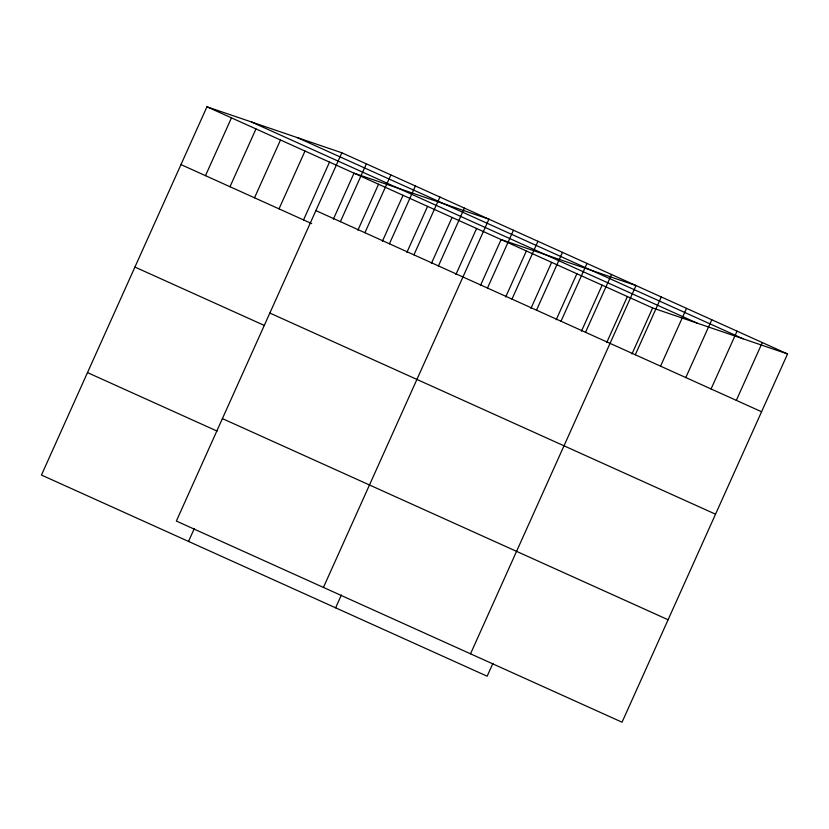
<?xml version="1.0" encoding="UTF-8"?>
<svg xmlns="http://www.w3.org/2000/svg" width="829" height="829" viewBox="0 0 829 829"><rect width="100%" height="100%" fill="white"/><g stroke="black" fill="none" stroke-linecap="round" stroke-linejoin="round"><path stroke-width="1.24" d="M341.859 152.795L176.359 521.047L622.051 722.204L787.55 353.952L341.859 152.795L206.949 106.796L41.45 475.048L487.141 676.205L492.903 663.397M205.488 175.665L231.457 117.863M229.996 186.732L255.974 128.93M254.513 197.789L280.492 139.987M279.021 208.856L304.999 151.054M303.538 219.923L329.517 162.121M188.525 541.43L194.287 528.622M333.351 219.188L354.024 173.178L488.934 219.177L323.434 587.429M340.398 221.664L366.366 163.862M357.869 230.255L378.542 184.245M364.905 232.721L390.884 174.919M382.376 241.312L403.049 195.312M389.423 243.788L415.402 185.986M406.894 252.379L427.567 206.369M413.93 254.855L439.909 197.053M431.401 263.435L452.074 217.436M438.448 265.912L464.427 208.11M455.919 274.503L476.592 228.493M335.61 607.812L341.361 595.004M480.426 285.57L501.11 239.56L636.019 285.559L470.52 653.812M487.473 288.046L513.452 230.244M505.69 296.969L526.363 250.959M511.98 299.103L537.959 241.301M530.943 308.367L551.617 262.358M536.498 310.17L562.476 252.368M556.197 319.766L576.87 273.757M561.015 321.237L586.984 263.435M581.45 331.165L602.134 285.155M585.523 332.294L611.501 274.492M606.714 342.564L627.387 296.554M631.967 353.962L652.641 307.953L787.55 353.952M635.294 354.76L661.273 296.958M660.547 366.159L686.526 308.357M685.801 377.558L711.779 319.756M711.064 388.956L737.043 331.154M736.318 400.355L762.297 342.553M297.342 137.614L743.033 338.771M251.467 121.977L697.158 323.134M206.949 106.796L652.641 307.953M315.88 210.597L761.571 411.754M180.971 164.598L311.704 223.612M269.839 313.051L715.531 514.198M134.93 267.052L264.503 325.528M222.4 418.604L668.091 619.75M87.491 372.604L217.063 431.08"/></g></svg>
